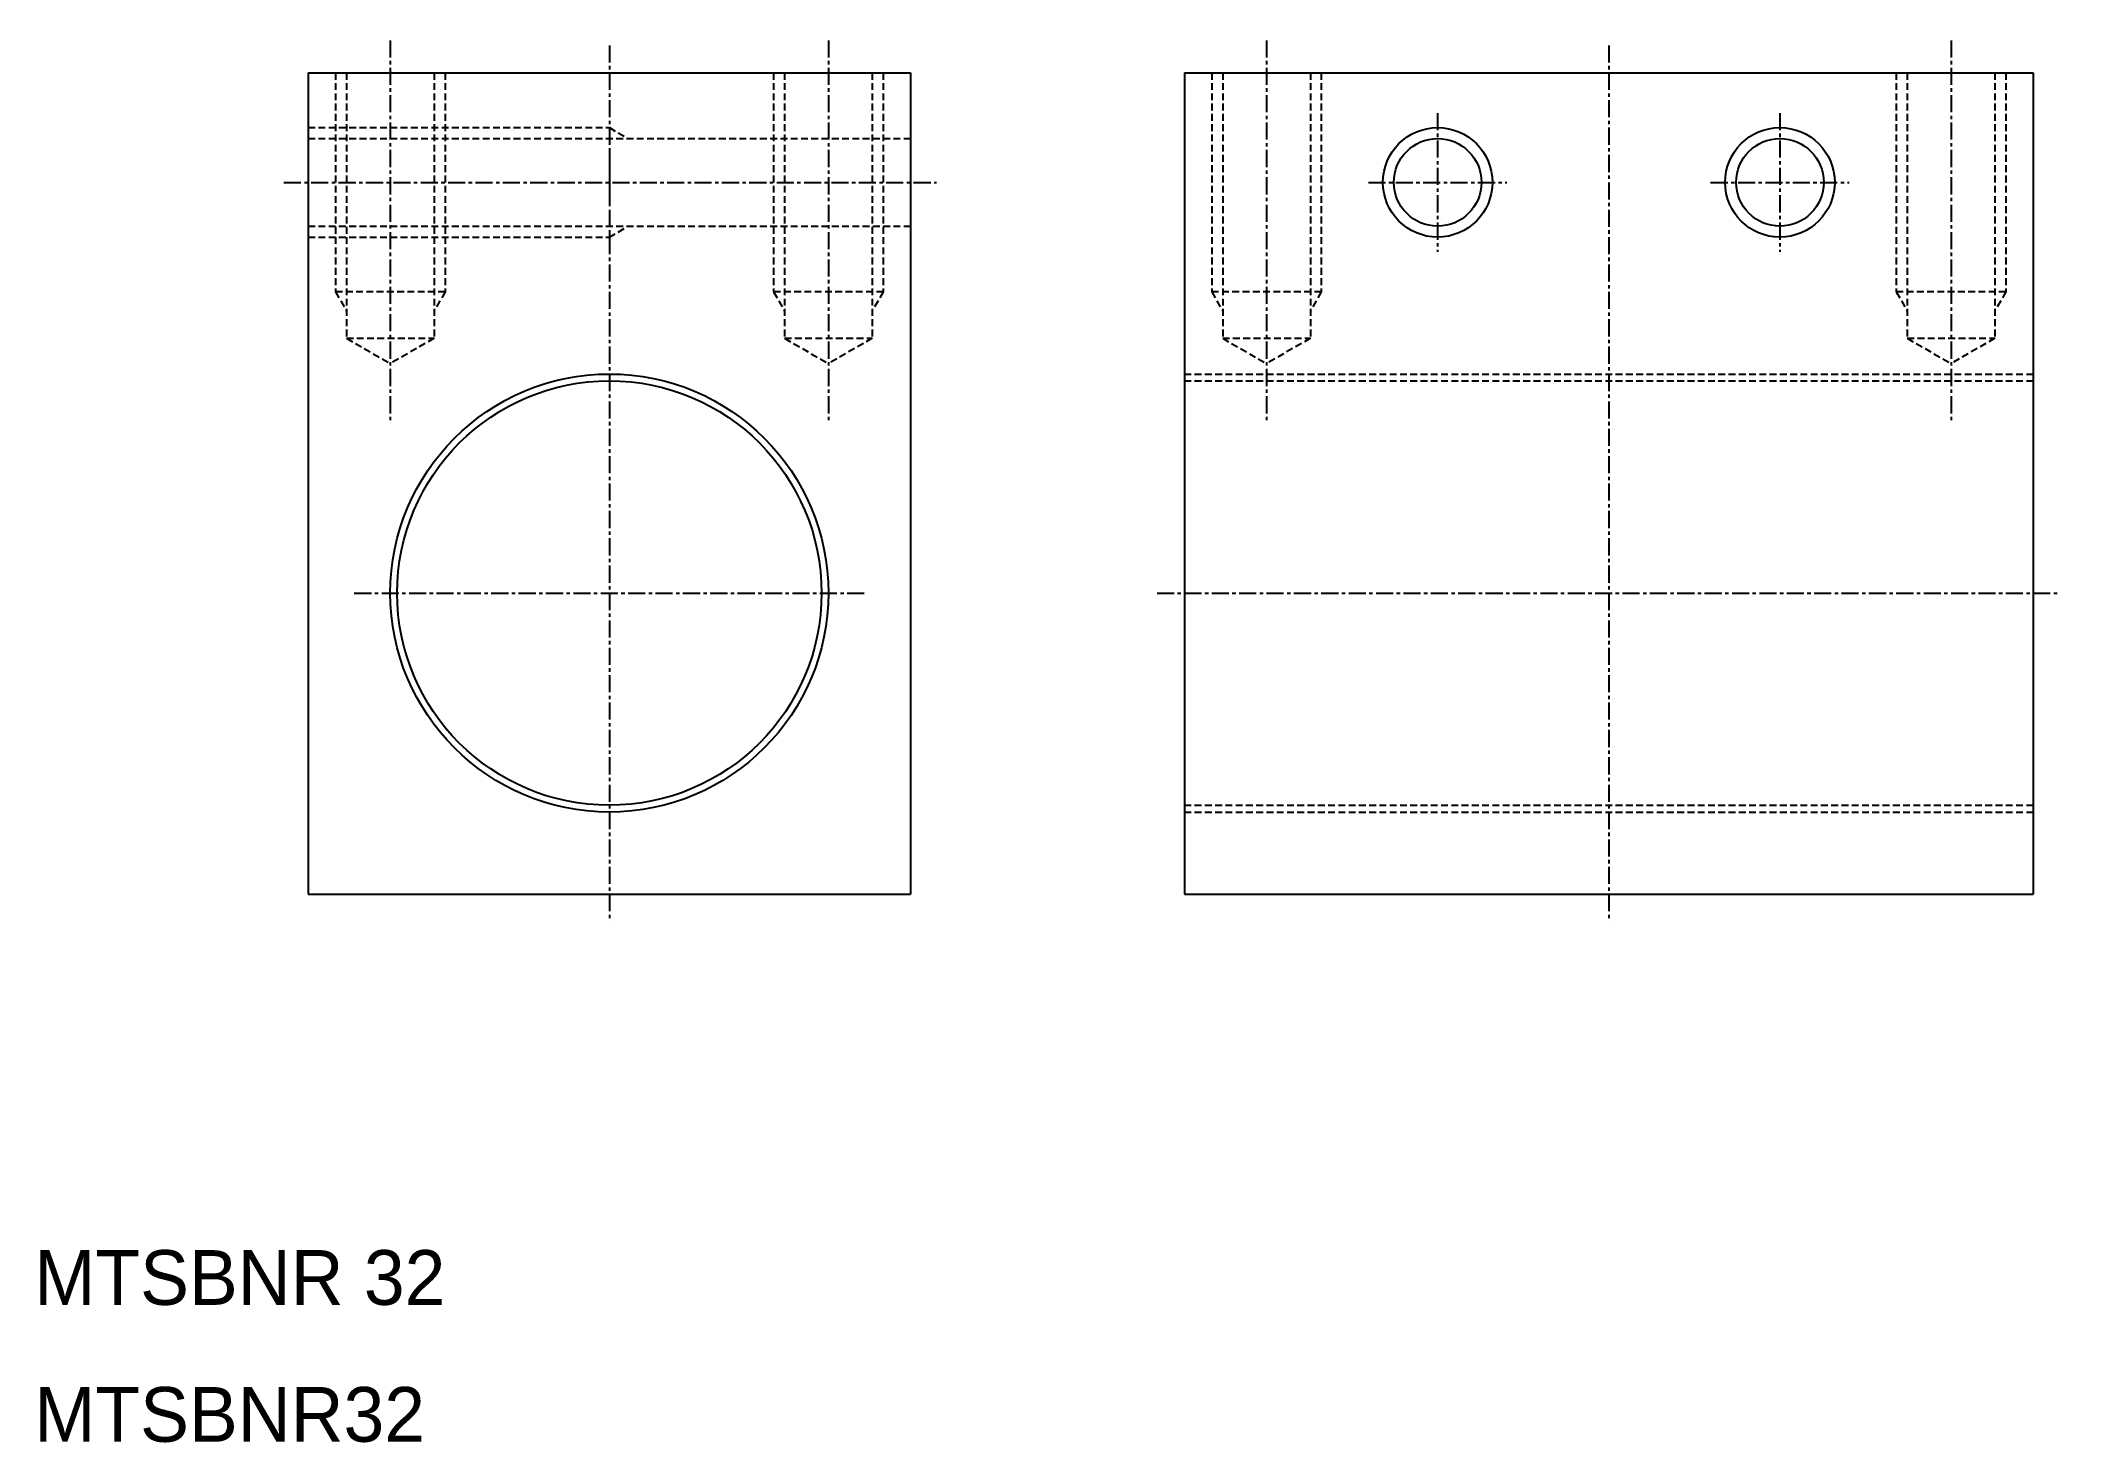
# Model space of a CAD drawing. Extents: x 50 to 197, y 68 to 170.
import ezdxf

# ---------------------------------------------------------------- set-up
doc = ezdxf.new("R2010")
doc.units = 0
doc.linetypes.add('CENTER', pattern=[2, 1.25, -0.25, 0.25, -0.25])
doc.linetypes.add('DASHED', pattern=[0.75, 0.5, -0.25])
doc.layers.get('0').update_dxf_attribs({"linetype": 'CONTINUOUS'})
doc.layers.add('CENTER', color=1, linetype='CENTER')

msp = doc.modelspace()

# ---------------------------------------------------------------- linework, layer by layer
at = {"color": 7, "linetype": 'CONTINUOUS'}
for p, q in [((69.39, 167.86), (69.39, 107.86)), ((69.39, 167.86), (113.39, 167.86)), ((113.39, 167.86), (113.39, 107.86)), ((133.39, 167.86), (195.39, 167.86)), ((133.39, 167.86), (133.39, 107.86)), ((195.39, 167.86), (195.39, 107.86)), ((69.39, 107.86), (113.39, 107.86)), ((133.39, 107.86), (195.39, 107.86))]:
    msp.add_line(p, q, dxfattribs=at)
at = {"color": 3, "linetype": 'DASHED'}
for p, q in [((71.39, 167.86), (71.39, 151.86)), ((72.19, 167.86), (72.19, 148.47)), ((78.59, 167.86), (78.59, 148.47)), ((79.39, 167.86), (79.39, 151.86)), ((103.39, 167.86), (103.39, 151.86)), ((104.19, 167.86), (104.19, 148.47)), ((110.59, 167.86), (110.59, 148.47)), ((111.39, 167.86), (111.39, 151.86)), ((135.39, 167.86), (135.39, 151.86)), ((136.19, 167.86), (136.19, 148.47)), ((142.59, 167.86), (142.59, 148.47)), ((143.39, 167.86), (143.39, 151.86)), ((185.39, 167.86), (185.39, 151.86)), ((186.19, 167.86), (186.19, 148.47)), ((192.59, 167.86), (192.59, 148.47)), ((193.39, 167.86), (193.39, 151.86)), ((69.39, 163.86), (91.39, 163.86)), ((91.39, 163.86), (91.39, 155.86)), ((91.39, 163.86), (92.55, 163.19)), ((69.39, 163.06), (113.39, 163.06)), ((69.39, 156.66), (113.39, 156.66)), ((91.39, 155.86), (92.55, 156.52)), ((69.39, 155.86), (91.39, 155.86)), ((79.39, 151.86), (71.39, 151.86)), ((71.39, 151.86), (72.19, 150.47)), ((79.39, 151.86), (78.59, 150.47)), ((111.39, 151.86), (103.39, 151.86)), ((103.39, 151.86), (104.19, 150.47)), ((111.39, 151.86), (110.59, 150.47)), ((143.39, 151.86), (135.39, 151.86)), ((135.39, 151.86), (136.19, 150.47)), ((143.39, 151.86), (142.59, 150.47)), ((185.39, 151.86), (186.19, 150.47)), ((193.39, 151.86), (185.39, 151.86)), ((193.39, 151.86), (192.59, 150.47)), ((72.19, 148.47), (75.39, 146.62)), ((72.19, 148.47), (78.59, 148.47)), ((78.59, 148.47), (75.39, 146.62)), ((104.19, 148.47), (110.59, 148.47)), ((104.19, 148.47), (107.39, 146.62)), ((110.59, 148.47), (107.39, 146.62)), ((136.19, 148.47), (142.59, 148.47)), ((136.19, 148.47), (139.39, 146.62)), ((142.59, 148.47), (139.39, 146.62)), ((186.19, 148.47), (192.59, 148.47)), ((186.19, 148.47), (189.39, 146.62)), ((192.59, 148.47), (189.39, 146.62)), ((133.39, 145.86), (195.39, 145.86)), ((133.39, 145.36), (195.39, 145.36)), ((133.39, 114.36), (195.39, 114.36)), ((133.39, 113.86), (195.39, 113.86))]:
    msp.add_line(p, q, dxfattribs=at)
at = {"color": 3}
for centre in [(151.89, 159.86), (176.89, 159.86)]:
    msp.add_circle(centre, 4, dxfattribs=at)
at = {"color": 7, "linetype": 'CONTINUOUS'}
for centre, radius in [((151.89, 159.86), 3.2), ((176.89, 159.86), 3.2), ((91.39, 129.86), 15.5)]:
    msp.add_circle(centre, radius, dxfattribs=at)
at = {"color": 3, "linetype": 'CONTINUOUS'}
msp.add_circle((91.39, 129.86), 16, dxfattribs=at)
at = {"layer": 'CENTER', "color": 1, "linetype": 'CENTER'}
for p, q in [((75.39, 170.23), (75.39, 142.32)), ((91.39, 169.86), (91.39, 105.86)), ((107.39, 170.23), (107.39, 142.32)), ((139.39, 170.23), (139.39, 142.32)), ((164.39, 169.86), (164.39, 105.86)), ((189.39, 170.23), (189.39, 142.32)), ((151.89, 164.92), (151.89, 154.79)), ((176.89, 164.92), (176.89, 154.79)), ((67.61, 159.86), (115.28, 159.86)), ((146.83, 159.86), (156.95, 159.86)), ((171.83, 159.86), (181.95, 159.86)), ((72.76, 129.86), (110.03, 129.86)), ((131.39, 129.86), (197.39, 129.86))]:
    msp.add_line(p, q, dxfattribs=at)

# ---------------------------------------------------------------- texts
at = {"color": 7, "linetype": 'CONTINUOUS'}
for s, p in [('MTSBNR 32', (49.39, 77.86)), ('MTSBNR32', (49.39, 67.86))]:
    msp.add_text(s, height=4, dxfattribs=at).set_placement(p)

doc.saveas('drawing.dxf')
